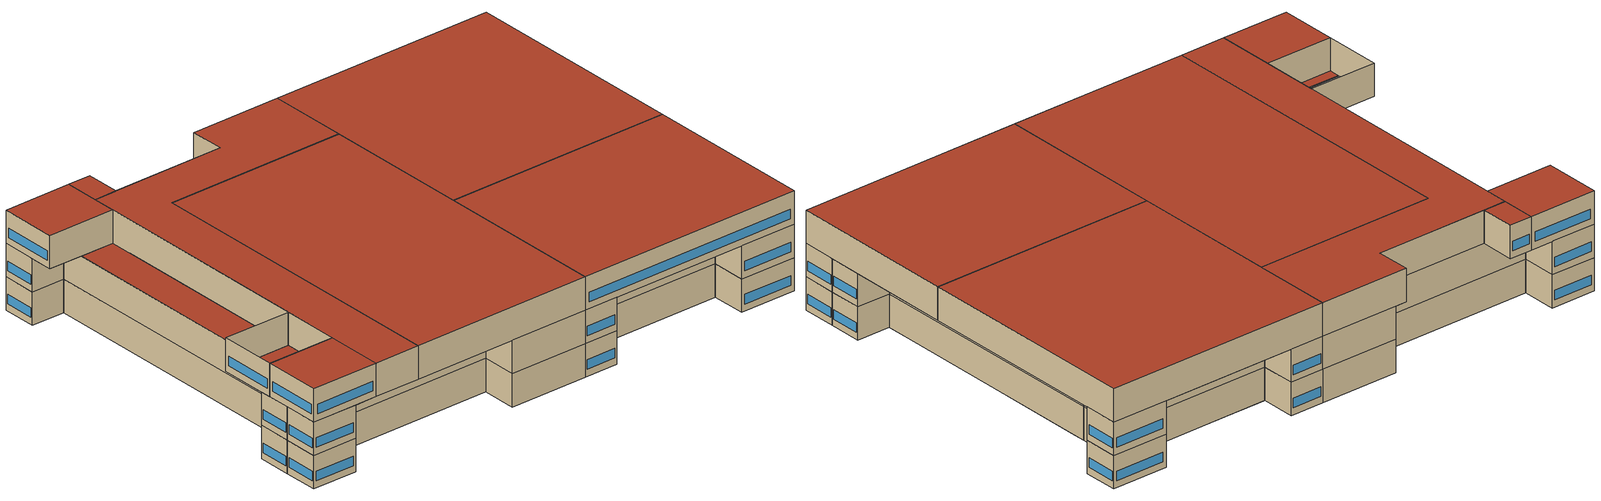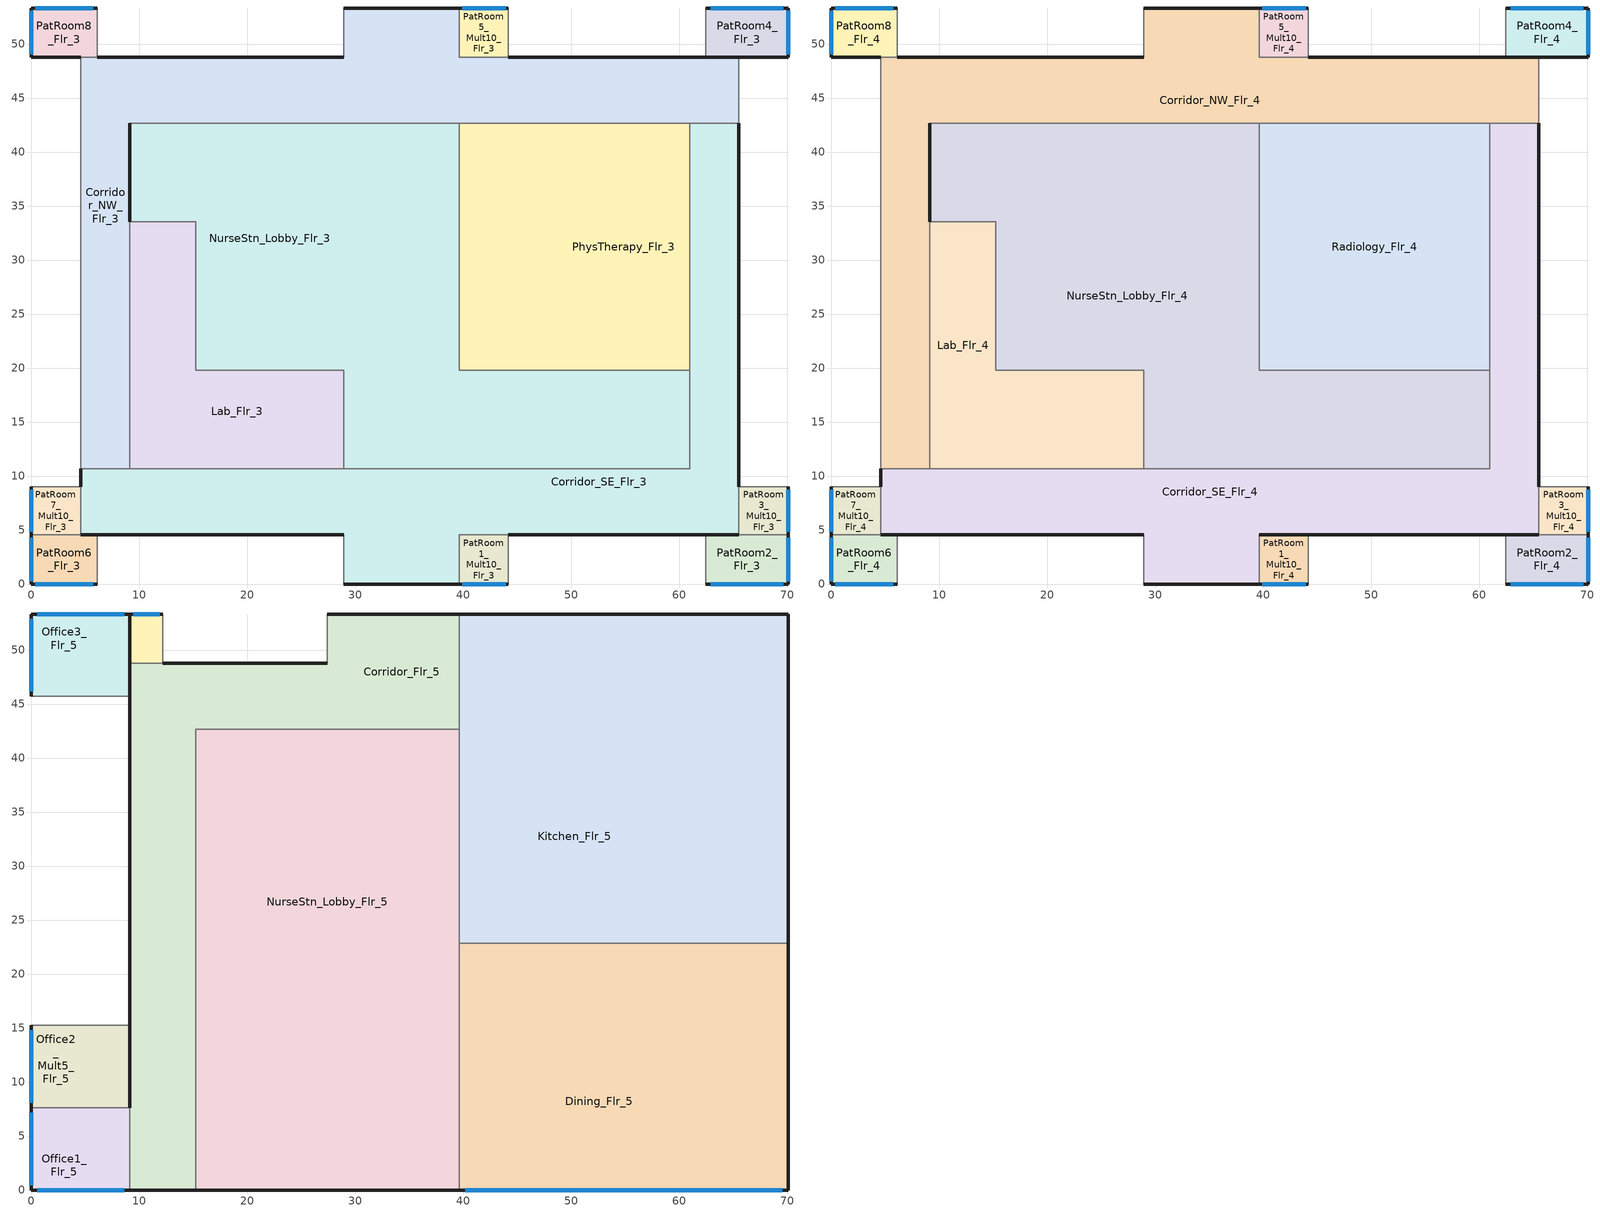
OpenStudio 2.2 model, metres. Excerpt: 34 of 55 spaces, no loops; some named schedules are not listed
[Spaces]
PatRoom5_Mult10_Flr_3
 floor adiabatic (Floor Adiabatic construction): 44.2,53.34 44.2,48.77 39.62,48.77 39.62,53.34 z8.54
 wall outside: 44.2,53.34 39.62,53.34 z8.54:12.8
 wall to Corridor_NW_Flr_3: 39.62,53.34 39.62,48.77 z8.54:12.8
 wall adiabatic (Wall Adiabatic construction): 39.62,48.77 44.2,48.77 44.2,53.34 z8.54:12.8
 window: 43.92,53.34 39.9,53.34 z9.45:10.67
Corridor_SE_Flr_3
 floor adiabatic (Floor Adiabatic construction): 39.62,10.67 39.62,0 28.96,0 28.96,4.57 28.96,10.67 z8.54
 floor ground: 65.53,16.76 65.53,4.57 44.2,4.57 39.62,4.57 39.62,10.67 60.96,10.67 60.96,16.76 z8.54; 28.96,10.67 28.96,4.57 6.1,4.57 4.57,4.57 4.57,10.67 z8.54; 65.53,42.67 65.53,41.15 60.96,41.15 60.96,42.67 z8.54; 65.53,41.15 65.53,16.76 60.96,16.76 60.96,41.15 z8.54
 wall outside: 28.96,0 39.62,0 / 65.53,8.99 65.53,42.67 / 6.1,4.57 28.96,4.57 / 4.57,10.67 4.57,8.99 / 44.2,4.57 62.48,4.57 65.53,4.57 z8.54:12.8
 wall adiabatic (Wall Adiabatic construction): 4.57,8.99 4.57,4.57 6.1,4.57 / 65.53,4.57 65.53,8.99 / 39.62,4.57 44.2,4.57 / 28.96,4.57 28.96,0 z8.54:12.8
 wall to Corridor_NW_Flr_3: 65.53,42.67 60.96,42.67 / 9.14,10.67 4.57,10.67 z8.54:12.8
 wall to NurseStn_Lobby_Flr_3: 60.96,19.81 60.96,10.67 28.96,10.67 z8.54:12.8
 wall to PhysTherapy_Flr_3: 60.96,42.67 60.96,19.81 z8.54:12.8
 wall to PatRoom1_Mult10_Flr_3: 39.62,0 39.62,4.57 z8.54:12.8
 wall to Lab_Flr_3: 28.96,10.67 9.14,10.67 z8.54:12.8
PatRoom1_Mult10_Flr_3
 floor adiabatic (Floor Adiabatic construction): 44.2,4.57 44.2,0 39.62,0 39.62,4.57 z8.54
 wall outside: 39.62,0 44.2,0 z8.54:12.8
 wall adiabatic (Wall Adiabatic construction): 44.2,0 44.2,4.57 39.62,4.57 z8.54:12.8
 window: 39.9,0 43.92,0 z9.45:10.67
PatRoom6_Flr_3
 floor adiabatic (Floor Adiabatic construction): 6.1,4.57 6.1,0 0,0 0,4.57 z8.54
 wall outside: 0,4.57 0,0 6.1,0 / 6.1,4.57 4.57,4.57 z8.54:12.8
 wall adiabatic (Wall Adiabatic construction): 4.57,4.57 0,4.57 / 6.1,0 6.1,4.57 z8.54:12.8
 window: 0.37,0 5.73,0 / 0,4.3 0,0.27 z9.45:10.67
PatRoom4_Flr_3
 floor adiabatic (Floor Adiabatic construction): 70.1,53.34 70.1,48.77 65.53,48.77 62.48,48.77 62.48,53.34 z8.54
 wall outside: 65.53,48.77 70.1,48.77 70.1,53.34 62.48,53.34 z8.54:12.8
 wall adiabatic (Wall Adiabatic construction): 62.48,53.34 62.48,48.77 65.53,48.77 z8.54:12.8
 window: 69.65,53.34 62.94,53.34 / 70.1,49.04 70.1,53.07 z9.45:10.67
PatRoom7_Mult10_Flr_3
 floor adiabatic (Floor Adiabatic construction): 4.57,8.99 4.57,4.57 0,4.57 0,8.99 z8.54
 wall outside: 0,8.99 0,4.57 z8.54:12.8
 wall adiabatic (Wall Adiabatic construction): 0,4.57 4.57,4.57 4.57,8.99 0,8.99 z8.54:12.8
 window: 0,8.73 0,4.84 z9.45:10.67
PatRoom2_Flr_3
 floor adiabatic (Floor Adiabatic construction): 70.1,4.57 70.1,0 62.48,0 62.48,4.57 65.53,4.57 z8.54
 wall outside: 62.48,0 70.1,0 70.1,4.57 / 65.53,4.57 62.48,4.57 z8.54:12.8
 wall adiabatic (Wall Adiabatic construction): 62.48,4.57 62.48,0 / 70.1,4.57 65.53,4.57 z8.54:12.8
 window: 70.1,0.27 70.1,4.3 / 62.94,0 69.65,0 z9.45:10.67
Corridor_NW_Flr_3
 floor adiabatic (Floor Adiabatic construction): 65.53,48.77 65.53,47.24 60.96,47.24 60.96,48.77 z8.54
 floor ground: 39.62,53.34 39.62,42.67 28.96,42.67 28.96,53.34 z8.54; 48.77,47.24 48.77,42.67 39.62,42.67 39.62,47.24 z8.54; 28.96,48.77 28.96,42.67 9.14,42.67 9.14,21.34 4.57,21.34 4.57,48.77 z8.54; 60.96,48.77 60.96,42.67 48.77,42.67 48.77,47.24 48.77,48.77 z8.54; 48.77,48.77 48.77,47.24 39.62,47.24 39.62,48.77 z8.54; 65.53,47.24 65.53,42.67 60.96,42.67 60.96,47.24 z8.54; 9.14,21.34 9.14,10.67 4.57,10.67 4.57,21.34 z8.54
 wall outside: 9.14,33.58 9.14,42.67 / 39.62,53.34 28.96,53.34 / 28.96,48.77 6.1,48.77 / 65.53,48.77 62.48,48.77 44.2,48.77 z8.54:12.8
 wall to NurseStn_Lobby_Flr_3: 9.14,42.67 39.62,42.67 z8.54:12.8
 wall adiabatic (Wall Adiabatic construction): 44.2,48.77 39.62,48.77 / 28.96,53.34 28.96,48.77 / 65.53,42.67 65.53,48.77 / 6.1,48.77 4.57,48.77 4.57,10.67 z8.54:12.8
 wall to PhysTherapy_Flr_3: 39.62,42.67 60.96,42.67 z8.54:12.8
 wall to Lab_Flr_3: 9.14,10.67 9.14,33.58 z8.54:12.8
PatRoom8_Flr_3
 floor to IC_PatRoom2_Flr_2: 6.1,53.34 6.1,48.77 0,48.77 0,53.34 z8.54
 wall outside: 6.1,53.34 0,53.34 0,48.77 4.57,48.77 z8.54:12.8
 wall adiabatic (Wall Adiabatic construction): 4.57,48.77 6.1,48.77 6.1,53.34 z8.54:12.8
 window: 5.73,53.34 0.37,53.34 / 0,53.07 0,49.04 z9.45:10.67
Lab_Flr_3
 floor adiabatic (Floor Adiabatic construction): 15.24,33.53 15.24,21.34 9.14,21.34 9.14,33.53 z8.54
 floor ground: 15.24,21.34 15.24,19.81 28.96,19.81 28.96,10.67 9.14,10.67 9.14,21.34 z8.54
 wall to NurseStn_Lobby_Flr_3: 28.96,10.67 28.96,19.81 15.24,19.81 15.24,33.53 9.14,33.53 z8.54:12.8
PhysTherapy_Flr_3
 floor adiabatic (Floor Adiabatic construction): 48.77,42.67 48.77,22.86 39.62,22.86 39.62,42.67 z8.54
 floor ground: 60.96,42.67 60.96,19.81 39.62,19.81 39.62,22.86 48.77,22.86 48.77,42.67 z8.54
 wall to NurseStn_Lobby_Flr_3: 39.62,42.67 39.62,19.81 60.96,19.81 z8.54:12.8
NurseStn_Lobby_Flr_3
 floor adiabatic (Floor Adiabatic construction): 39.62,42.67 39.62,10.67 28.96,10.67 28.96,19.81 28.96,42.67 z8.54
 floor ground: 60.96,19.81 60.96,10.67 39.62,10.67 39.62,19.81 z8.54; 28.96,42.67 28.96,21.34 15.24,21.34 15.24,33.53 9.14,33.53 9.14,42.67 z8.54; 28.96,21.34 28.96,19.81 15.24,19.81 15.24,21.34 z8.54
 wall outside: 9.14,42.67 9.14,33.58 9.14,33.53 z8.54:12.8
PatRoom3_Mult10_Flr_3
 floor adiabatic (Floor Adiabatic construction): 70.1,8.99 70.1,4.57 65.53,4.57 65.53,8.99 z8.54
 wall outside: 70.1,4.57 70.1,8.99 z8.54:12.8
 wall adiabatic (Wall Adiabatic construction): 70.1,8.99 65.53,8.99 65.53,4.57 70.1,4.57 z8.54:12.8
 window: 70.1,4.84 70.1,8.73 z9.45:10.67
Corridor_NW_Flr_4
 floor to Corridor_NW_Flr_3: 39.62,53.34 39.62,48.77 65.53,48.77 65.53,42.67 9.14,42.67 9.14,10.67 4.57,10.67 4.57,48.77 28.96,48.77 28.96,53.34 z12.8
 wall outside: 9.14,33.58 9.14,42.67 / 39.62,53.34 28.96,53.34 / 65.53,48.77 62.48,48.77 44.2,48.77 / 28.96,48.77 6.1,48.77 z12.8:17.07
 wall adiabatic (Wall Adiabatic construction): 65.53,42.67 65.53,48.77 / 44.2,48.77 39.62,48.77 / 6.1,48.77 4.57,48.77 4.57,10.67 / 28.96,53.34 28.96,48.77 z12.8:17.07
 wall to Corridor_SE_Flr_4: 4.57,10.67 9.14,10.67 / 60.96,42.67 65.53,42.67 z12.8:17.07
 wall to NurseStn_Lobby_Flr_4: 9.14,42.67 39.62,42.67 z12.8:17.07
 wall to Lab_Flr_4: 9.14,10.67 9.14,33.58 z12.8:17.07
 wall to Radiology_Flr_4: 39.62,42.67 60.96,42.67 z12.8:17.07
 wall to PatRoom5_Mult10_Flr_4: 39.62,48.77 39.62,53.34 z12.8:17.07
 ceiling adiabatic (Floor Adiabatic construction): 65.53,42.67 65.53,48.77 44.2,48.77 39.62,48.77 39.62,42.67 z17.07
 roof outside: 39.62,42.67 39.62,53.34 28.96,53.34 28.96,48.77 9.14,48.77 9.14,42.67 z17.07; 9.14,10.67 9.14,15.24 4.57,15.24 4.57,10.67 z17.07; 9.14,45.72 9.14,48.77 4.57,48.77 4.57,45.72 z17.07; 9.14,15.24 9.14,45.72 4.57,45.72 4.57,15.24 z17.07
NurseStn_Lobby_Flr_4
 floor to NurseStn_Lobby_Flr_3: 39.62,42.67 39.62,19.81 60.96,19.81 60.96,10.67 28.96,10.67 28.96,19.81 15.24,19.81 15.24,33.53 9.14,33.53 9.14,42.67 z12.8
 wall outside: 9.14,42.67 9.14,33.58 9.14,33.53 z12.8:17.07
 wall to Lab_Flr_4: 9.14,33.53 15.24,33.53 15.24,19.81 28.96,19.81 28.96,10.67 z12.8:17.07
 wall to Radiology_Flr_4: 60.96,19.81 39.62,19.81 39.62,42.67 z12.8:17.07
 wall to Corridor_SE_Flr_4: 28.96,10.67 60.96,10.67 60.96,19.81 z12.8:17.07
 ceiling adiabatic (Floor Adiabatic construction): 60.96,10.67 60.96,19.81 39.62,19.81 39.62,10.67 z17.07
 roof outside: 39.62,10.67 39.62,42.67 15.24,42.67 15.24,19.81 28.96,19.81 28.96,10.67 z17.07; 15.24,33.53 15.24,42.67 9.14,42.67 9.14,33.53 z17.07
PatRoom3_Mult10_Flr_4
 floor to PatRoom3_Mult10_Flr_3: 70.1,8.99 70.1,4.57 65.53,4.57 65.53,8.99 z12.8
 wall outside: 70.1,4.57 70.1,8.99 z12.8:17.07
 wall adiabatic (Wall Adiabatic construction): 70.1,8.99 65.53,8.99 65.53,4.57 70.1,4.57 z12.8:17.07
 window: 70.1,4.84 70.1,8.73 z13.72:14.94
 ceiling adiabatic (Floor Adiabatic construction): 70.1,4.57 70.1,8.99 65.53,8.99 65.53,4.57 z17.07
PatRoom6_Flr_4
 floor to PatRoom6_Flr_3: 6.1,4.57 6.1,0 0,0 0,4.57 z12.8
 wall outside: 0,4.57 0,0 6.1,0 / 6.1,4.57 4.57,4.57 z12.8:17.07
 wall adiabatic (Wall Adiabatic construction): 4.57,4.57 0,4.57 / 6.1,0 6.1,4.57 z12.8:17.07
 window: 0.37,0 5.73,0 / 0,4.3 0,0.27 z13.72:14.94
 ceiling adiabatic (Floor Adiabatic construction): 6.1,0 6.1,4.57 0,4.57 0,0 z17.07
Radiology_Flr_4
 floor to PhysTherapy_Flr_3: 60.96,42.67 60.96,19.81 39.62,19.81 39.62,42.67 z12.8
 wall to Corridor_SE_Flr_4: 60.96,19.81 60.96,42.67 z12.8:17.07
 ceiling adiabatic (Floor Adiabatic construction): 60.96,22.86 60.96,42.67 39.62,42.67 39.62,22.86 z17.07
 roof outside: 60.96,19.81 60.96,22.86 39.62,22.86 39.62,19.81 z17.07
PatRoom5_Mult10_Flr_4
 floor to PatRoom5_Mult10_Flr_3: 44.2,53.34 44.2,48.77 39.62,48.77 39.62,53.34 z12.8
 wall outside: 44.2,53.34 39.62,53.34 z12.8:17.07
 wall adiabatic (Wall Adiabatic construction): 39.62,48.77 44.2,48.77 44.2,53.34 z12.8:17.07
 window: 43.92,53.34 39.9,53.34 z13.72:14.94
 ceiling adiabatic (Floor Adiabatic construction): 44.2,48.77 44.2,53.34 39.62,53.34 39.62,48.77 z17.07
Corridor_SE_Flr_4
 floor to Corridor_SE_Flr_3: 65.53,42.67 65.53,4.57 39.62,4.57 39.62,0 28.96,0 28.96,4.57 4.57,4.57 4.57,10.67 60.96,10.67 60.96,42.67 z12.8
 wall outside: 28.96,0 39.62,0 / 6.1,4.57 28.96,4.57 / 4.57,10.67 4.57,8.99 / 65.53,8.99 65.53,42.67 / 39.62,4.57 44.2,4.57 62.48,4.57 z12.8:17.07
 wall adiabatic (Wall Adiabatic construction): 4.57,8.99 4.57,4.57 6.1,4.57 / 62.48,4.57 65.53,4.57 65.53,8.99 / 28.96,4.57 28.96,0 z12.8:17.07
 wall to PatRoom1_Mult10_Flr_4: 39.62,0 39.62,4.57 z12.8:17.07
 wall to Lab_Flr_4: 28.96,10.67 9.14,10.67 z12.8:17.07
 ceiling adiabatic (Floor Adiabatic construction): 65.53,22.86 65.53,42.67 60.96,42.67 60.96,22.86 z17.07
 roof outside: 65.53,4.57 65.53,22.86 60.96,22.86 60.96,10.67 39.62,10.67 39.62,4.57 z17.07; 39.62,0 39.62,10.67 15.24,10.67 15.24,4.57 28.96,4.57 28.96,0 z17.07; 9.14,4.57 9.14,7.62 4.57,7.62 4.57,4.57 z17.07; 15.24,4.57 15.24,10.67 9.14,10.67 9.14,4.57 z17.07; 9.14,7.62 9.14,10.67 4.57,10.67 4.57,7.62 z17.07
PatRoom8_Flr_4
 floor to PatRoom8_Flr_3: 6.1,53.34 6.1,48.77 0,48.77 0,53.34 z12.8
 wall outside: 6.1,53.34 0,53.34 0,48.77 4.57,48.77 z12.8:17.07
 wall adiabatic (Wall Adiabatic construction): 4.57,48.77 6.1,48.77 6.1,53.34 z12.8:17.07
 window: 0,53.07 0,49.04 / 5.73,53.34 0.37,53.34 z13.72:14.94
 ceiling adiabatic (Floor Adiabatic construction): 6.1,48.77 6.1,53.34 0,53.34 0,48.77 z17.07
PatRoom4_Flr_4
 floor to PatRoom4_Flr_3: 70.1,53.34 70.1,48.77 62.48,48.77 62.48,53.34 z12.8
 wall outside: 65.53,48.77 70.1,48.77 70.1,53.34 62.48,53.34 z12.8:17.07
 wall adiabatic (Wall Adiabatic construction): 62.48,53.34 62.48,48.77 65.53,48.77 z12.8:17.07
 window: 70.1,49.04 70.1,53.07 / 69.65,53.34 62.94,53.34 z13.72:14.94
 ceiling adiabatic (Floor Adiabatic construction): 70.1,48.77 70.1,53.34 62.48,53.34 62.48,48.77 z17.07
PatRoom7_Mult10_Flr_4
 floor to PatRoom7_Mult10_Flr_3: 4.57,8.99 4.57,4.57 0,4.57 0,8.99 z12.8
 wall outside: 0,8.99 0,4.57 z12.8:17.07
 wall adiabatic (Wall Adiabatic construction): 0,4.57 4.57,4.57 4.57,8.99 0,8.99 z12.8:17.07
 window: 0,8.73 0,4.84 z13.72:14.94
 ceiling adiabatic (Floor Adiabatic construction): 4.57,4.57 4.57,7.62 0,7.62 0,4.57 z17.07
 roof outside: 4.57,7.62 4.57,8.99 0,8.99 0,7.62 z17.07
PatRoom1_Mult10_Flr_4
 floor to PatRoom1_Mult10_Flr_3: 44.2,4.57 44.2,0 39.62,0 39.62,4.57 z12.8
 wall outside: 39.62,0 44.2,0 z12.8:17.07
 wall adiabatic (Wall Adiabatic construction): 44.2,0 44.2,4.57 39.62,4.57 z12.8:17.07
 window: 39.9,0 43.92,0 z13.72:14.94
 ceiling adiabatic (Floor Adiabatic construction): 44.2,0 44.2,4.57 39.62,4.57 39.62,0 z17.07
PatRoom2_Flr_4
 floor to PatRoom2_Flr_3: 70.1,4.57 70.1,0 62.48,0 62.48,4.57 z12.8
 wall outside: 62.48,0 70.1,0 70.1,4.57 / 65.53,4.57 62.48,4.57 z12.8:17.07
 wall adiabatic (Wall Adiabatic construction): 70.1,4.57 65.53,4.57 / 62.48,4.57 62.48,0 z12.8:17.07
 window: 62.94,0 69.65,0 / 70.1,0.27 70.1,4.3 z13.72:14.94
 ceiling adiabatic (Floor Adiabatic construction): 70.1,0 70.1,4.57 62.48,4.57 62.48,0 z17.07
Lab_Flr_4
 floor to Lab_Flr_3: 15.24,33.53 15.24,19.81 28.96,19.81 28.96,10.67 9.14,10.67 9.14,33.53 z12.8
 ceiling adiabatic (Floor Adiabatic construction): 28.96,10.67 28.96,19.81 15.24,19.81 15.24,10.67 z17.07
 roof outside: 15.24,10.67 15.24,19.81 15.24,33.53 9.14,33.53 9.14,10.67 z17.07
Corridor_Flr_5
 floor adiabatic (Floor Adiabatic construction): 15.24,42.67 15.24,33.53 9.14,33.53 9.14,42.67 z17.07
 floor ground: 39.62,53.34 39.62,42.67 9.14,42.67 9.14,48.77 28.96,48.77 28.96,53.34 z17.07; 15.24,10.67 15.24,4.57 9.14,4.57 9.14,10.67 z17.07; 28.96,53.34 28.96,48.77 27.43,48.77 27.43,53.34 z17.07; 15.24,4.57 15.24,0 9.14,0 9.14,4.57 z17.07; 15.24,33.53 15.24,10.67 9.14,10.67 9.14,33.53 z17.07
 wall outside: 9.14,0 15.24,0 / 39.62,53.34 27.43,53.34 / 27.43,48.77 12.19,48.77 / 9.14,48.77 9.14,45.72 9.14,15.24 9.14,7.62 z17.07:21.34
 wall to Kitchen_Flr_5: 39.62,42.67 39.62,53.34 z17.07:21.34
 wall adiabatic (Wall Adiabatic construction): 27.43,53.34 27.43,48.77 / 9.14,7.62 9.14,0 / 12.19,48.77 9.14,48.77 z17.07:21.34
 wall to NurseStn_Lobby_Flr_5: 15.24,0 15.24,42.67 39.62,42.67 z17.07:21.34
 roof outside: 15.24,0 15.24,42.67 39.62,42.67 39.62,53.34 27.43,53.34 27.43,48.77 9.14,48.77 9.14,0 z21.34
Kitchen_Flr_5
 floor adiabatic (Floor Adiabatic construction): 44.2,53.34 44.2,48.77 39.62,48.77 39.62,53.34 z17.07
 floor ground: 65.53,48.77 65.53,42.67 39.62,42.67 39.62,48.77 44.2,48.77 z17.07; 60.96,42.67 60.96,22.86 39.62,22.86 39.62,42.67 z17.07; 65.53,42.67 65.53,22.86 60.96,22.86 60.96,42.67 z17.07; 70.1,53.34 70.1,48.77 62.48,48.77 62.48,53.34 z17.07; 70.1,48.77 70.1,22.86 65.53,22.86 65.53,48.77 z17.07; 62.48,53.34 62.48,48.77 44.2,48.77 44.2,53.34 z17.07
 wall outside: 70.1,22.86 70.1,53.34 39.62,53.34 z17.07:21.34
 wall to NurseStn_Lobby_Flr_5: 39.62,42.67 39.62,22.86 z17.07:21.34
 wall to Dining_Flr_5: 39.62,22.86 70.1,22.86 z17.07:21.34
 roof outside: 70.1,22.86 70.1,53.34 39.62,53.34 39.62,22.86 z21.34
NurseStn_Lobby_Flr_5
 floor adiabatic (Floor Adiabatic construction): 39.62,42.67 39.62,10.67 28.96,10.67 28.96,19.81 15.24,19.81 15.24,42.67 z17.07
 floor ground: 39.62,10.67 39.62,0 28.96,0 28.96,4.57 15.24,4.57 15.24,10.67 z17.07; 28.96,4.57 28.96,0 15.24,0 15.24,4.57 z17.07; 28.96,19.81 28.96,10.67 15.24,10.67 15.24,19.81 z17.07
 wall outside: 15.24,0 39.62,0 z17.07:21.34
 wall to Dining_Flr_5: 39.62,0 39.62,22.86 z17.07:21.34
 roof outside: 39.62,0 39.62,42.67 15.24,42.67 15.24,0 z21.34
Office1_Flr_5
 floor adiabatic (Floor Adiabatic construction): 6.1,4.57 6.1,0 0,0 0,4.57 z17.07
 floor ground: 4.57,7.62 4.57,4.57 0,4.57 0,7.62 z17.07; 9.14,7.62 9.14,4.57 4.57,4.57 4.57,7.62 z17.07; 9.14,4.57 9.14,0 6.1,0 6.1,4.57 z17.07
 wall outside: 0,7.62 0,0 9.14,0 z17.07:21.34
 wall to Office2_Mult5_Flr_5: 9.14,7.62 0,7.62 z17.07:21.34
 wall adiabatic (Wall Adiabatic construction): 9.14,0 9.14,7.62 z17.07:21.34
 window: 0,7.16 0,0.46 / 0.55,0 8.6,0 z17.98:19.2
 roof outside: 9.14,0 9.14,7.62 0,7.62 0,0 z21.34
Office4_Mult6_Flr_5
 floor adiabatic (Floor Adiabatic construction): 12.19,53.34 12.19,48.77 9.14,48.77 9.14,53.34 z17.07
 wall outside: 12.19,53.34 9.14,53.34 z17.07:21.34
 wall adiabatic (Wall Adiabatic construction): 9.14,53.34 9.14,48.77 12.19,48.77 12.19,53.34 z17.07:21.34
 window: 11.88,53.34 9.45,53.34 z17.98:19.2
 roof outside: 12.19,48.77 12.19,53.34 9.14,53.34 9.14,48.77 z21.34
Office3_Flr_5
 floor adiabatic (Floor Adiabatic construction): 6.1,53.34 6.1,48.77 0,48.77 0,53.34 z17.07
 floor ground: 9.14,48.77 9.14,45.72 4.57,45.72 4.57,48.77 z17.07; 9.14,53.34 9.14,48.77 6.1,48.77 6.1,53.34 z17.07; 4.57,48.77 4.57,45.72 0,45.72 0,48.77 z17.07
 wall outside: 9.14,48.77 9.14,53.34 0,53.34 0,45.72 z17.07:21.34
 wall adiabatic (Wall Adiabatic construction): 0,45.72 9.14,45.72 9.14,48.77 z17.07:21.34
 window: 0,52.88 0,46.18 / 8.6,53.34 0.55,53.34 z17.98:19.2
 roof outside: 9.14,45.72 9.14,53.34 0,53.34 0,45.72 z21.34
Office2_Mult5_Flr_5
 floor adiabatic (Floor Adiabatic construction): 4.57,8.99 4.57,7.62 0,7.62 0,8.99 z17.07
 floor ground: 9.14,15.24 9.14,10.67 4.57,10.67 4.57,15.24 z17.07; 9.14,10.67 9.14,7.62 4.57,7.62 4.57,10.67 z17.07; 4.57,15.24 4.57,10.67 4.57,8.99 0,8.99 0,15.24 z17.07
 wall outside: 0,15.24 0,7.62 z17.07:21.34
 wall adiabatic (Wall Adiabatic construction): 9.14,7.62 9.14,15.24 0,15.24 z17.07:21.34
 window: 0,14.78 0,8.08 z17.98:19.2
Dining_Flr_5
 floor adiabatic (Floor Adiabatic construction): 60.96,19.81 60.96,10.67 39.62,10.67 39.62,19.81 z17.07
 floor ground: 70.1,8.99 70.1,4.57 65.53,4.57 65.53,8.99 z17.07; 60.96,22.86 60.96,19.81 39.62,19.81 39.62,22.86 z17.07; 70.1,4.57 70.1,0 62.48,0 62.48,4.57 z17.07; 65.53,22.86 65.53,4.57 39.62,4.57 39.62,10.67 60.96,10.67 60.96,22.86 z17.07; 44.2,4.57 44.2,0 39.62,0 39.62,4.57 z17.07; 70.1,22.86 70.1,8.99 65.53,8.99 65.53,22.86 z17.07; 62.48,4.57 62.48,0 44.2,0 44.2,4.57 z17.07
 wall outside: 39.62,0 70.1,0 70.1,22.86 z17.07:21.34
 window: 40.2,0 69.53,0 z17.98:19.2
 roof outside: 70.1,0 70.1,22.86 39.62,22.86 39.62,0 z21.34
[ClimateZones]
Climate Zone Institution Name 1=ASHRAE; Climate Zone Document Name 1=ANSI/ASHRAE Standard 169; Climate Zone Document Year 1=2006; Climate Zone Value 1=1A; Climate Zone Institution Name 2=CEC; Climate Zone Document Name 2=California Climate Zone Descriptions; Climate Zone Document Year 2=1995
[Building]
-Hospital-ASHRAE 169-2006-1A created: 2017-11-09 21:40:33 +0000: Default Construction Set=DOE Ref Pre-1980 - Hospital - ASHRAE 169-2006-1A; Standards Number of Stories=6; Standards Number of Above Ground Stories=1; Standards Building Type=Hospital
[Site]
Miami Intl Ap_FL_USA: Latitude {deg}=25.82; Longitude {deg}=-80.3; Time Zone {hr}=-5; Elevation {m}=11; Terrain=City
[Site:WaterMainsTemperature]
Calculation Method=Correlation; Annual Average Outdoor Air Temperature {C}=24.4917; Maximum Difference In Monthly Average Outdoor Air Temperatures {deltaC}=8.7
[SizingPeriod:DesignDay] Barometric Pressure {Pa}=101193; Sky Clearness=0; Rain Indicator=0; Snow Indicator=0; Day of Month=21; Daylight Saving Time Indicator=0; Humidity Indicating Type=Wetbulb; Dry-Bulb Temperature Range Modifier Type=DefaultMultipliers
Name | Maximum Dry-Bulb Temperature {C} | Daily Dry-Bulb Temperature Range {deltaC} | Humidity Indicating Conditions at Maximum Dry-Bulb | Wind Speed {m/s} | Wind Direction {deg} | Month | Day Type | Solar Model Indicator | ASHRAE Taub | ASHRAE Taud
Miami Intl Ap Ann Htg 99.6% Condns DB | 8.7 | 0 | 8.7 | 3.8 | 340 | 1 | WinterDesignDay | ASHRAEClearSky
Miami Intl Ap Ann Clg .4% Condns DB=>MWB | 33.2 | 6.7 | 25.3 | 4.5 | 140 | 7 | SummerDesignDay | ASHRAETau | 0.528 | 1.905
[Site:GroundTemperature:BuildingSurface]
22.509, 22.645, 22.781, 22.956, 23.052, 23.08, 23.116, 23.108, 23.133, 23.139, 23.077, 22.913
[Material:NoMass] Thermal Absorptance=0.9; Solar Absorptance=0.7
Name | Roughness | Thermal Resistance {m2-K/W} | Visible Absorptance
CP02 CARPET PAD | VeryRough | 0.21648 | 0.8
Nonres_Floor_Insulation | MediumSmooth | 2.88292 | 0.7
Typical Insulation R-1.96; Typical Insulation R-1.96 1 | Smooth | 0.34506 | 0.7
Typical Carpet Pad | Smooth | 0.21648 | 0.8
Typical Insulation R-8.88 | Smooth | 1.56434 | 0.7
Typical Insulation | Smooth | 0.0282222 | 0.7
[Material]
Name | Roughness | Thickness {m} | Conductivity {W/m-K} | Density {kg/m3} | Specific Heat {J/kg-K} | Thermal Absorptance | Solar Absorptance | Visible Absorptance
100mm Normalweight concrete floor | MediumSmooth | 0.1016 | 2.31 | 2322 | 832
G01 13mm gypsum board | Smooth | 0.0127 | 0.16 | 800 | 1090 | 0.9 | 0.7 | 0.5
4 in. Normalweight Concrete Floor | MediumRough | 0.1016 | 2.31 | 2322 | 832 | 0.9 | 0.7 | 0.7
1IN Stucco | Smooth | 0.0253 | 0.6918 | 1858 | 837 | 0.9 | 0.7 | 0.92
8IN CONCRETE HW RefBldg | Rough | 0.2032 | 1.311 | 2240 | 836.8 | 0.9 | 0.7 | 0.7
1/2IN Gypsum | Smooth | 0.0127 | 0.16 | 784.9 | 830 | 0.9 | 0.4 | 0.4
Roof Membrane | VeryRough | 0.0095 | 0.16 | 1121.29 | 1460 | 0.9 | 0.7 | 0.7
Metal Roof Surface; F08 Metal surface | Smooth | 0.0008 | 45.28 | 7824 | 500 | 0.9 | 0.7 | 0.7
6 in. Normalweight Concrete Floor | MediumRough | 0.1524 | 2.31 | 2322 | 832 | 0.9 | 0.7 | 0.7
8 in. Concrete Block Basement Wall | MediumRough | 0.2032 | 1.326 | 1842 | 912 | 0.9 | 0.7 | 0.7
G05 25mm wood | MediumSmooth | 0.0254 | 0.15 | 608 | 1630 | 0.9 | 0.5 | 0.5
Std Wood 6inch | MediumSmooth | 0.15 | 0.12 | 540 | 1210 | 0.9 | 0.7 | 0.7
[Construction]
Floor Adiabatic construction: CP02 CARPET PAD, 100mm Normalweight concrete floor, Nonres_Floor_Insulation
Wall Adiabatic construction; Typical Interior Wall: G01 13mm gypsum board, G01 13mm gypsum board
Typical Insulated Exterior Mass Floor: 4 in. Normalweight Concrete Floor, Typical Carpet Pad
Typical Insulated Exterior Mass Wall R-4.35: 1IN Stucco, 8IN CONCRETE HW RefBldg, Typical Insulation R-1.96, 1/2IN Gypsum
Typical IEAD Roof R-10.0: Roof Membrane, Typical Insulation R-8.88, Metal Roof Surface
Typical Interior Floor: 100mm Normalweight concrete floor, CP02 CARPET PAD
Typical Interior Ceiling: CP02 CARPET PAD, 100mm Normalweight concrete floor
ext-slab: 6 in. Normalweight Concrete Floor
Typical Insulated Basement Mass Wall: 8 in. Concrete Block Basement Wall
U 1.22 SHGC 0.54 Simple Glazing Window: U 1.22 SHGC 0.54 Simple Glazing
Typical Insulated Metal Door: F08 Metal surface, Typical Insulation R-1.96 1
Typical Overhead Door: Typical Insulation R-1.96 1
Typical Interior Window: Clear 3mm
Typical Interior Door; Typical Interior Partition: G05 25mm wood
Typical Insulated Exterior Mass Wall R-4.35 1: 1IN Stucco, 8IN CONCRETE HW RefBldg, Typical Insulation R-1.96 1, 1/2IN Gypsum
Typical IEAD Roof: Roof Membrane, Typical Insulation, Metal Roof Surface
InteriorFurnishings: Std Wood 6inch
[DefaultConstructionSet] Interior Partition Construction=Typical Interior Partition
Name | Default Exterior Surface Constructions | Default Interior Surface Constructions | Default Ground Contact Surface Constructions | Default Exterior SubSurface Constructions | Default Interior SubSurface Constructions
DOE Ref Pre-1980 - Hospital - ASHRAE 169-2006-1A | Default Surface Constructions 1 | Default Surface Constructions 2 | Default Surface Constructions 3 | Default Sub Surface Constructions 1 | Default Sub Surface Constructions 2
DOE Ref Pre-1980 - Hospital - PatRoom - ASHRAE 169-2006-1A | Default Surface Constructions 4 | Default Surface Constructions 5 | Default Surface Constructions 6 | Default Sub Surface Constructions 3 | Default Sub Surface Constructions 4
[DefaultSurfaceConstructions]
Name | Floor Construction | Wall Construction | Roof Ceiling Construction
Default Surface Constructions 1 | Typical Insulated Exterior Mass Floor | Typical Insulated Exterior Mass Wall R-4.35 | Typical IEAD Roof R-10.0
Default Surface Constructions 2; Default Surface Constructions 5 | Typical Interior Floor | Typical Interior Wall | Typical Interior Ceiling
Default Surface Constructions 3; Default Surface Constructions 6 | ext-slab | Typical Insulated Basement Mass Wall
Default Surface Constructions 4 | Typical Insulated Exterior Mass Floor | Typical Insulated Exterior Mass Wall R-4.35 1 | Typical IEAD Roof
[DefaultSubSurfaceConstructions]
Name | Fixed Window Construction | Operable Window Construction | Door Construction | Overhead Door Construction | Tubular Daylight Dome Construction | Tubular Daylight Diffuser Construction
Default Sub Surface Constructions 1; Default Sub Surface Constructions 3 | U 1.22 SHGC 0.54 Simple Glazing Window | U 1.22 SHGC 0.54 Simple Glazing Window | Typical Insulated Metal Door | Typical Overhead Door | Typical Interior Window | Typical Interior Window
Default Sub Surface Constructions 2; Default Sub Surface Constructions 4 | Typical Interior Window | Typical Interior Window | Typical Interior Door
[WindowMaterial:SimpleGlazingSystem]
U 1.22 SHGC 0.54 Simple Glazing: U-Factor {W/m2-K}=6.92748; Solar Heat Gain Coefficient=0.54; Visible Transmittance=0.38
[WindowMaterial:Glazing]
Clear 3mm: Optical Data Type=SpectralAverage; Thickness {m}=0.003; Solar Transmittance at Normal Incidence=0.837; Front Side Solar Reflectance at Normal Incidence=0.075; Back Side Solar Reflectance at Normal Incidence=0.075; Visible Transmittance at Normal Incidence=0.898; Front Side Visible Reflectance at Normal Incidence=0.081; Back Side Visible Reflectance at Normal Incidence=0.081; Infrared Transmittance at Normal Incidence=0; Front Side Infrared Hemispherical Emissivity=0.84; Back Side Infrared Hemispherical Emissivity=0.84; Conductivity {W/m-K}=0.9; Dirt Correction Factor for Solar and Visible Transmittance=1; Solar Diffusing=No
[Space] Part of Total Floor Area=Yes
Name | Space Type | Building Story | Thermal Zone
Corridor_NW_Flr_4 | Hospital Corridor | Building Story 5 | Corridor_NW_Flr_4 ZN
NurseStn_Lobby_Flr_4 | Hospital NurseStn | Building Story 5 | NurseStn_Lobby_Flr_4 ZN
PatRoom5_Mult10_Flr_3 | Hospital PatRoom | Building Story 4 | PatRoom5_Mult10_Flr_3 ZN
PatRoom3_Mult10_Flr_4 | Hospital PatRoom | Building Story 5 | PatRoom3_Mult10_Flr_4 ZN
NurseStn_Lobby_Flr_3 | Hospital NurseStn | Building Story 4 | NurseStn_Lobby_Flr_3 ZN
Office1_Flr_5 | Hospital Office | Building Story 6 | Office1_Flr_5 ZN
PatRoom6_Flr_4 | Hospital PatRoom | Building Story 5 | PatRoom6_Flr_4 ZN
Corridor_SE_Flr_3 | Hospital Corridor | Building Story 4 | Corridor_SE_Flr_3 ZN
PatRoom1_Mult10_Flr_3 | Hospital PatRoom | Building Story 4 | PatRoom1_Mult10_Flr_3 ZN
Radiology_Flr_4 | Hospital Radiology | Building Story 5 | Radiology_Flr_4 ZN
Corridor_Flr_5 | Hospital Corridor | Building Story 6 | Corridor_Flr_5 ZN
PatRoom8_Flr_3 | Hospital PatRoom | Building Story 4 | PatRoom8_Flr_3 ZN
PatRoom5_Mult10_Flr_4 | Hospital PatRoom | Building Story 5 | PatRoom5_Mult10_Flr_4 ZN
PatRoom6_Flr_3 | Hospital PatRoom | Building Story 4 | PatRoom6_Flr_3 ZN
PatRoom4_Flr_3 | Hospital PatRoom | Building Story 4 | PatRoom4_Flr_3 ZN
PatRoom3_Mult10_Flr_3 | Hospital PatRoom | Building Story 4 | PatRoom3_Mult10_Flr_3 ZN
Corridor_SE_Flr_4 | Hospital Corridor | Building Story 5 | Corridor_SE_Flr_4 ZN
PatRoom7_Mult10_Flr_3 | Hospital PatRoom | Building Story 4 | PatRoom7_Mult10_Flr_3 ZN
PatRoom8_Flr_4 | Hospital PatRoom | Building Story 5 | PatRoom8_Flr_4 ZN
Kitchen_Flr_5 | Hospital Kitchen | Building Story 6 | Kitchen_Flr_5 ZN
Office3_Flr_5 | Hospital Office | Building Story 6 | Office3_Flr_5 ZN
Office2_Mult5_Flr_5 | Hospital Office | Building Story 6 | Office2_Mult5_Flr_5 ZN
PatRoom4_Flr_4 | Hospital PatRoom | Building Story 5 | PatRoom4_Flr_4 ZN
NurseStn_Lobby_Flr_5 | Hospital NurseStn | Building Story 6 | NurseStn_Lobby_Flr_5 ZN
PatRoom2_Flr_3 | Hospital PatRoom | Building Story 4 | PatRoom2_Flr_3 ZN
Corridor_NW_Flr_3 | Hospital Corridor | Building Story 4 | Corridor_NW_Flr_3 ZN
Office4_Mult6_Flr_5 | Hospital Office | Building Story 6 | Office4_Mult6_Flr_5 ZN
PatRoom7_Mult10_Flr_4 | Hospital PatRoom | Building Story 5 | PatRoom7_Mult10_Flr_4 ZN
PatRoom1_Mult10_Flr_4 | Hospital PatRoom | Building Story 5 | PatRoom1_Mult10_Flr_4 ZN
Lab_Flr_3 | Hospital Lab | Building Story 4 | Lab_Flr_3 ZN
PatRoom2_Flr_4 | Hospital PatRoom | Building Story 5 | PatRoom2_Flr_4 ZN
PhysTherapy_Flr_3 | Hospital PhysTherapy | Building Story 4 | PhysTherapy_Flr_3 ZN
Lab_Flr_4 | Hospital Lab | Building Story 5 | Lab_Flr_4 ZN
Dining_Flr_5 | Hospital Dining | Building Story 6 | Dining_Flr_5 ZN
[BuildingStory]
Name | Nominal Z Coordinate {m}
Building Story 4 | 8.5366
Building Story 5 | 12.8049
Building Story 6 | 17.0732
[SpaceType] Standards Building Type=Hospital
Name | Default Schedule Set | Design Specification Outdoor Air Object | Standards Space Type | Default Construction Set
Hospital Corridor | Hospital Corridor Schedule Set | Hospital Corridor Ventilation | Corridor
Hospital Dining | Hospital Dining Schedule Set | Hospital Dining Ventilation | Dining
Hospital Kitchen | Hospital Kitchen Schedule Set | Hospital Kitchen Ventilation | Kitchen
Hospital Lab | Hospital Lab Schedule Set | Hospital Lab Ventilation | Lab
Hospital NurseStn | Hospital NurseStn Schedule Set | Hospital NurseStn Ventilation | NurseStn
Hospital Office | Hospital Office Schedule Set | Hospital Office Ventilation | Office
Hospital PatRoom | Hospital PatRoom Schedule Set | Hospital PatRoom Ventilation | PatRoom | DOE Ref Pre-1980 - Hospital - PatRoom - ASHRAE 169-2006-1A
Hospital PhysTherapy | Hospital PhysTherapy Schedule Set | Hospital PhysTherapy Ventilation | PhysTherapy
Hospital Radiology | Hospital Radiology Schedule Set | Hospital Radiology Ventilation | Radiology
[People:Definition] Number of People Calculation Method=People/Area; Fraction Radiant=0.3
Name | People per Space Floor Area {person/m2}
Hospital Corridor People Definition | 0.0107639
Hospital Dining People Definition | 0.107639
Hospital Kitchen People Definition; Hospital Lab People Definition; Hospital PatRoom People Definition; Hospital PhysTherapy People Definition; Hospital Radiology People Definition | 0.0538196
Hospital NurseStn People Definition | 0.0768543
Hospital Office People Definition | 0.0752397
[People] Work Efficiency Schedule=Work Efficiency Schedule; Clothing Insulation Schedule=Clothing Schedule; Air Velocity Schedule=Air Velocity Schedule
Name | People Definition | Space or SpaceType
Hospital Corridor People | Hospital Corridor People Definition | Hospital Corridor
Hospital Dining People | Hospital Dining People Definition | Hospital Dining
Hospital Kitchen People | Hospital Kitchen People Definition | Hospital Kitchen
Hospital Lab People | Hospital Lab People Definition | Hospital Lab
Hospital NurseStn People | Hospital NurseStn People Definition | Hospital NurseStn
Hospital Office People | Hospital Office People Definition | Hospital Office
Hospital PatRoom People | Hospital PatRoom People Definition | Hospital PatRoom
Hospital PhysTherapy People | Hospital PhysTherapy People Definition | Hospital PhysTherapy
Hospital Radiology People | Hospital Radiology People Definition | Hospital Radiology
[Lights:Definition] Design Level Calculation Method=Watts/Area; Fraction Radiant=0.7; Fraction Visible=0.2
Name | Watts per Space Floor Area {W/m2}
Hospital Corridor Lights Definition | 14.5851
Hospital Dining Lights Definition | 27.7171
Hospital Kitchen Lights Definition | 15.2848
Hospital Lab Lights Definition | 22.6042
Hospital NurseStn Lights Definition | 15.6938
Hospital Office Lights Definition | 25.7796
Hospital PatRoom Lights Definition | 23.5514
Hospital PhysTherapy Lights Definition | 27.0174
Hospital Radiology Lights Definition | 23.7882
[Lights]
Name | Lights Definition | Space or SpaceType
Hospital Corridor Lights | Hospital Corridor Lights Definition | Hospital Corridor
Hospital Dining Lights | Hospital Dining Lights Definition | Hospital Dining
Hospital Kitchen Lights | Hospital Kitchen Lights Definition | Hospital Kitchen
Hospital Lab Lights | Hospital Lab Lights Definition | Hospital Lab
Hospital NurseStn Lights | Hospital NurseStn Lights Definition | Hospital NurseStn
Hospital Office Lights | Hospital Office Lights Definition | Hospital Office
Hospital PatRoom Lights | Hospital PatRoom Lights Definition | Hospital PatRoom
Hospital PhysTherapy Lights | Hospital PhysTherapy Lights Definition | Hospital PhysTherapy
Hospital Radiology Lights | Hospital Radiology Lights Definition | Hospital Radiology
[ElectricEquipment:Definition] Design Level Calculation Method=Watts/Area; Fraction Radiant=0.5
Hospital Dining Elec Equip Definition; Hospital Office Elec Equip Definition: Watts per Space Floor Area {W/m2}=10.7639
Hospital Kitchen Elec Equip Definition: Watts per Space Floor Area {W/m2}=80.7293; Fraction Latent=0.2; Fraction Lost=0.1
Hospital Lab Elec Equip Definition: Watts per Space Floor Area {W/m2}=43.0556
Hospital NurseStn Elec Equip Definition: Watts per Space Floor Area {W/m2}=11.1945
Hospital PatRoom Elec Equip Definition: Watts per Space Floor Area {W/m2}=21.5278
Hospital PhysTherapy Elec Equip Definition: Watts per Space Floor Area {W/m2}=16.1459
Hospital Radiology Elec Equip Definition: Watts per Space Floor Area {W/m2}=53.0661
[ElectricEquipment]
Name | Electric Equipment Definition | Space or SpaceType
Hospital Dining Elec Equip | Hospital Dining Elec Equip Definition | Hospital Dining
Hospital Kitchen Elec Equip | Hospital Kitchen Elec Equip Definition | Hospital Kitchen
Hospital Lab Elec Equip | Hospital Lab Elec Equip Definition | Hospital Lab
Hospital NurseStn Elec Equip | Hospital NurseStn Elec Equip Definition | Hospital NurseStn
Hospital Office Elec Equip | Hospital Office Elec Equip Definition | Hospital Office
Hospital PatRoom Elec Equip | Hospital PatRoom Elec Equip Definition | Hospital PatRoom
Hospital PhysTherapy Elec Equip | Hospital PhysTherapy Elec Equip Definition | Hospital PhysTherapy
Hospital Radiology Elec Equip | Hospital Radiology Elec Equip Definition | Hospital Radiology
[DesignSpecification:OutdoorAir] Outdoor Air Method=Sum; Outdoor Air Flow per Person {m3/s-person}=0; Outdoor Air Flow Rate {m3/s}=0; Outdoor Air Flow Air Changes per Hour {1/hr}=0
Name | Outdoor Air Flow per Floor Area {m3/s-m2}
Hospital Corridor Ventilation | 0.000254
Hospital Dining Ventilation | 0.001016
Hospital Kitchen Ventilation | 0.00406445
Hospital Lab Ventilation | 0.007112
Hospital NurseStn Ventilation | 0.000725424
Hospital Office Ventilation | 0.000710184
Hospital PatRoom Ventilation; Hospital PhysTherapy Ventilation | 0.0023876
Hospital Radiology Ventilation | 0.003556
[SpaceInfiltration:DesignFlowRate] Design Flow Rate Calculation Method=Flow/ExteriorWallArea; Flow per Exterior Surface Area {m3/s-m2}=0.00113386; Constant Term Coefficient=1; Temperature Term Coefficient=0; Velocity Term Coefficient=0; Velocity Squared Term Coefficient=0
Name | Space or SpaceType
Hospital Corridor Infiltration | Hospital Corridor
Hospital Dining Infiltration | Hospital Dining
Hospital Kitchen Infiltration | Hospital Kitchen
Hospital Lab Infiltration | Hospital Lab
Hospital NurseStn Infiltration | Hospital NurseStn
Hospital Office Infiltration | Hospital Office
Hospital PatRoom Infiltration | Hospital PatRoom
Hospital PhysTherapy Infiltration | Hospital PhysTherapy
Hospital Radiology Infiltration | Hospital Radiology
[DefaultScheduleSet] People Activity Level Schedule=Hospital Activity; Infiltration Schedule=Hospital Infil Quarter On
Name | Number of People Schedule | Lighting Schedule | Electric Equipment Schedule | Gas Equipment Schedule
Hospital Corridor Schedule Set; Hospital Dining Schedule Set | Hospital Critical Occ | Hospital Admin Light | Hospital Admin Equipment
Hospital Kitchen Schedule Set | Hospital Bldg Occ | Hospital Admin Light | Hospital Kitchen_Elec_Equip_SCH | Hospital Kitchen Gas
Hospital Lab Schedule Set; Hospital NurseStn Schedule Set; Hospital Office Schedule Set; Hospital PhysTherapy Schedule Set; Hospital Radiology Schedule Set | Hospital Bldg Occ | Hospital Admin Light | Hospital Admin Equipment
Hospital PatRoom Schedule Set | Hospital Critical Occ | Hospital Critical Light | Hospital Critical Equip
[ThermostatSetpoint:DualSetpoint]
Name | Heating Setpoint Temperature Schedule | Cooling Setpoint Temperature Schedule
Hospital Corridor Thermostat 3; Hospital Corridor Thermostat 4; Hospital Corridor Thermostat 5; Hospital Corridor Thermostat 6; Hospital Corridor Thermostat 7; Hospital Dining Thermostat 1; Hospital Kitchen Thermostat 1; Hospital Lab Thermostat 1; Hospital Lab Thermostat 2; Hospital NurseStn Thermostat 1; Hospital NurseStn Thermostat 2; Hospital NurseStn Thermostat 3; Hospital Office Thermostat 1; Hospital Office Thermostat 3; Hospital Office Thermostat 4; Hospital Office Thermostat 5; Hospital PhysTherapy Thermostat 1; Hospital Radiology Thermostat 1 | Hospital Bldg HtgSetp | Hospital Bldg ClgSetp
Hospital PatRoom Thermostat 1; Hospital PatRoom Thermostat 2; Hospital PatRoom Thermostat 3; Hospital PatRoom Thermostat 4; Hospital PatRoom Thermostat 5; Hospital PatRoom Thermostat 6; Hospital PatRoom Thermostat 7; Hospital PatRoom Thermostat 8; Hospital PatRoom Thermostat 9; Hospital PatRoom Thermostat 10; Hospital PatRoom Thermostat 11; Hospital PatRoom Thermostat 12; Hospital PatRoom Thermostat 13; Hospital PatRoom Thermostat 14; Hospital PatRoom Thermostat 15; Hospital PatRoom Thermostat 16 | Hospital Critical HtgSetp | Hospital Critical ClgSetp
[GasEquipment:Definition]
Hospital Kitchen Gas Equip Definition: Design Level Calculation Method=Watts/Area; Watts per Space Floor Area {W/m2}=305.049; Fraction Latent=0.1; Fraction Radiant=0.2; Fraction Lost=0.7
[GasEquipment]
Hospital Kitchen Gas Equip: Gas Equipment Definition=Hospital Kitchen Gas Equip Definition; Space or SpaceType=Hospital Kitchen
[InternalMass:Definition]
Internal Mass Definition 1: Construction=InteriorFurnishings; Design Level Calculation Method=SurfaceArea/Area; Surface Area per Space Floor Area=2
[InternalMass] Internal Mass Definition=Internal Mass Definition 1
Name | Space or SpaceType
PatRoom1_Mult10_Flr_3 Mass | PatRoom1_Mult10_Flr_3
PatRoom5_Mult10_Flr_3 Mass | PatRoom5_Mult10_Flr_3
PatRoom7_Mult10_Flr_3 Mass | PatRoom7_Mult10_Flr_3
PatRoom3_Mult10_Flr_4 Mass | PatRoom3_Mult10_Flr_4
PatRoom5_Mult10_Flr_4 Mass | PatRoom5_Mult10_Flr_4
PatRoom6_Flr_4 Mass | PatRoom6_Flr_4
PatRoom7_Mult10_Flr_4 Mass | PatRoom7_Mult10_Flr_4
PatRoom2_Flr_3 Mass | PatRoom2_Flr_3
PatRoom6_Flr_3 Mass | PatRoom6_Flr_3
PatRoom8_Flr_3 Mass | PatRoom8_Flr_3
PatRoom4_Flr_4 Mass | PatRoom4_Flr_4
PatRoom3_Mult10_Flr_3 Mass | PatRoom3_Mult10_Flr_3
Lab_Flr_3 Mass | Lab_Flr_3
PatRoom1_Mult10_Flr_4 Mass | PatRoom1_Mult10_Flr_4
PatRoom8_Flr_4 Mass | PatRoom8_Flr_4
PatRoom4_Flr_3 Mass | PatRoom4_Flr_3
PhysTherapy_Flr_3 Mass | PhysTherapy_Flr_3
NurseStn_Lobby_Flr_3 Mass | NurseStn_Lobby_Flr_3
Corridor_SE_Flr_3 Mass | Corridor_SE_Flr_3
Corridor_NW_Flr_3 Mass | Corridor_NW_Flr_3
PatRoom2_Flr_4 Mass | PatRoom2_Flr_4
Radiology_Flr_4 Mass | Radiology_Flr_4
NurseStn_Lobby_Flr_4 Mass | NurseStn_Lobby_Flr_4
Lab_Flr_4 Mass | Lab_Flr_4
Corridor_SE_Flr_4 Mass | Corridor_SE_Flr_4
Corridor_NW_Flr_4 Mass | Corridor_NW_Flr_4
Dining_Flr_5 Mass; Dining_Flr_5 Mass 1 | Dining_Flr_5
NurseStn_Lobby_Flr_5 Mass | NurseStn_Lobby_Flr_5
Kitchen_Flr_5 Mass; Kitchen_Flr_5 Mass 1; Kitchen_Flr_5 Mass 2; Kitchen_Flr_5 Mass 3 | Kitchen_Flr_5
Office1_Flr_5 Mass | Office1_Flr_5
Office2_Mult5_Flr_5 Mass | Office2_Mult5_Flr_5
Office3_Flr_5 Mass | Office3_Flr_5
Office4_Mult6_Flr_5 Mass | Office4_Mult6_Flr_5
Corridor_Flr_5 Mass | Corridor_Flr_5
[ThermalZone] Use Ideal Air Loads=No
Name | Thermostat | Multiplier
Corridor_Flr_5 ZN | Hospital Corridor Thermostat 3
Corridor_NW_Flr_3 ZN | Hospital Corridor Thermostat 4
Corridor_NW_Flr_4 ZN | Hospital Corridor Thermostat 5
Corridor_SE_Flr_3 ZN | Hospital Corridor Thermostat 6
Corridor_SE_Flr_4 ZN | Hospital Corridor Thermostat 7
Dining_Flr_5 ZN | Hospital Dining Thermostat 1
Kitchen_Flr_5 ZN | Hospital Kitchen Thermostat 1
Lab_Flr_3 ZN | Hospital Lab Thermostat 1
Lab_Flr_4 ZN | Hospital Lab Thermostat 2
NurseStn_Lobby_Flr_3 ZN | Hospital NurseStn Thermostat 1
NurseStn_Lobby_Flr_4 ZN | Hospital NurseStn Thermostat 2
NurseStn_Lobby_Flr_5 ZN | Hospital NurseStn Thermostat 3
Office1_Flr_5 ZN | Hospital Office Thermostat 1
Office2_Mult5_Flr_5 ZN | Hospital Office Thermostat 3 | 5
Office3_Flr_5 ZN | Hospital Office Thermostat 4
Office4_Mult6_Flr_5 ZN | Hospital Office Thermostat 5 | 6
PatRoom1_Mult10_Flr_3 ZN | Hospital PatRoom Thermostat 1 | 10
PatRoom1_Mult10_Flr_4 ZN | Hospital PatRoom Thermostat 2 | 10
PatRoom2_Flr_3 ZN | Hospital PatRoom Thermostat 3
PatRoom2_Flr_4 ZN | Hospital PatRoom Thermostat 4
PatRoom3_Mult10_Flr_3 ZN | Hospital PatRoom Thermostat 5 | 10
PatRoom3_Mult10_Flr_4 ZN | Hospital PatRoom Thermostat 6 | 10
PatRoom4_Flr_3 ZN | Hospital PatRoom Thermostat 7
PatRoom4_Flr_4 ZN | Hospital PatRoom Thermostat 8
PatRoom5_Mult10_Flr_3 ZN | Hospital PatRoom Thermostat 9 | 10
PatRoom5_Mult10_Flr_4 ZN | Hospital PatRoom Thermostat 10 | 10
PatRoom6_Flr_3 ZN | Hospital PatRoom Thermostat 11
PatRoom6_Flr_4 ZN | Hospital PatRoom Thermostat 12
PatRoom7_Mult10_Flr_3 ZN | Hospital PatRoom Thermostat 13 | 10
PatRoom7_Mult10_Flr_4 ZN | Hospital PatRoom Thermostat 14 | 10
PatRoom8_Flr_3 ZN | Hospital PatRoom Thermostat 15
PatRoom8_Flr_4 ZN | Hospital PatRoom Thermostat 16
PhysTherapy_Flr_3 ZN | Hospital PhysTherapy Thermostat 1
Radiology_Flr_4 ZN | Hospital Radiology Thermostat 1
[Exterior:Lights:Definition]
Name | Design Level {W}
NonDimming Exterior Lights Def | 21874
Fuel equipment 1 Def | 162963
Fuel equipment 2 Def | 847.2
[Exterior:Lights]
Name | Exterior Lights Definition | Schedule | Control Option
NonDimming Exterior Lights Def | NonDimming Exterior Lights Def | Hospital Exterior_Lgt_ALWAYS_ON | AstronomicalClock
Fuel equipment 1 | Fuel equipment 1 Def | Hospital BLDG_ELEVATORS | ScheduleNameOnly
Fuel equipment 2 | Fuel equipment 2 Def | Hospital ELEV_LIGHT_FAN_SCH_ADD_DF | ScheduleNameOnly
[Schedule:Ruleset]
Name | Default Day Schedule | Summer Design Day Schedule | Winter Design Day Schedule
Clothing Schedule | Clothing Schedule Default Winter Clothes
Air Velocity Schedule | Air Velocity Schedule Default
Work Efficiency Schedule | Work Efficiency Schedule Default
Hospital Admin Light | Hospital Admin Light Default | Hospital Admin Light Summer Design Day | Hospital Admin Light Winter Design Day
Hospital Admin Equipment | Hospital Admin Equipment Default | Hospital Admin Equipment Summer Design Day | Hospital Admin Equipment Winter Design Day
Hospital Infil Quarter On | Hospital Infil Quarter On Default | Hospital Infil Quarter On Summer Design Day | Hospital Infil Quarter On Winter Design Day
Hospital Bldg HtgSetp | Hospital Bldg HtgSetp Default | Hospital Bldg HtgSetp Summer Design Day | Hospital Bldg HtgSetp Winter Design Day
Hospital Bldg ClgSetp | Hospital Bldg ClgSetp Default | Hospital Bldg ClgSetp Summer Design Day | Hospital Bldg ClgSetp Winter Design Day
Hospital Critical Occ | Hospital Critical Occ Default | Hospital Critical Occ Summer Design Day | Hospital Critical Occ Winter Design Day
Hospital Activity | Hospital Activity Default | Hospital Activity Summer Design Day | Hospital Activity Winter Design Day
Hospital Critical Light | Hospital Critical Light Default | Hospital Critical Light Summer Design Day | Hospital Critical Light Winter Design Day
Hospital Critical Equip | Hospital Critical Equip Default | Hospital Critical Equip Summer Design Day | Hospital Critical Equip Winter Design Day
Hospital Critical HtgSetp | Hospital Critical HtgSetp Default | Hospital Critical HtgSetp Summer Design Day | Hospital Critical HtgSetp Winter Design Day
Hospital Bldg Occ | Hospital Bldg Occ Default | Hospital Bldg Occ Summer Design Day | Hospital Bldg Occ Winter Design Day
Hospital Kitchen_Elec_Equip_SCH | Hospital Kitchen_Elec_Equip_SCH Default | Hospital Kitchen_Elec_Equip_SCH Summer Design Day | Hospital Kitchen_Elec_Equip_SCH Winter Design Day
Hospital Kitchen Gas | Hospital Kitchen Gas Default | Hospital Kitchen Gas Summer Design Day | Hospital Kitchen Gas Winter Design Day
Hospital Critical ClgSetp | Hospital Critical ClgSetp Default | Hospital Critical ClgSetp Summer Design Day | Hospital Critical ClgSetp Winter Design Day
Hospital Exterior_Lgt_ALWAYS_ON | Hospital Exterior_Lgt_ALWAYS_ON Default | Hospital Exterior_Lgt_ALWAYS_ON Summer Design Day | Hospital Exterior_Lgt_ALWAYS_ON Winter Design Day
Hospital BLDG_ELEVATORS | Hospital BLDG_ELEVATORS Default | Hospital BLDG_ELEVATORS Summer Design Day | Hospital BLDG_ELEVATORS Winter Design Day
Hospital ELEV_LIGHT_FAN_SCH_ADD_DF | Hospital ELEV_LIGHT_FAN_SCH_ADD_DF Default | Hospital ELEV_LIGHT_FAN_SCH_ADD_DF Summer Design Day | Hospital ELEV_LIGHT_FAN_SCH_ADD_DF Winter Design Day
[Schedule:Day]
Hospital Bldg HtgSetp Default; Hospital Bldg HtgSetp Summer Design Day: 5, 0, 18.3, 18, 0, 21.1, 24, 0, 18.3
Hospital Bldg HtgSetp Winter Design Day: 7, 0, 18.3, 15, 0, 21.1, 24, 0, 18.3
Hospital Bldg ClgSetp Default; Hospital Bldg ClgSetp Summer Design Day: 5, 0, 25, 18, 0, 22.2, 24, 0, 25
Hospital Kitchen_Elec_Equip_SCH Default; Hospital Kitchen_Elec_Equip_SCH Winter Design Day; Hospital Kitchen_Elec_Equip_SCH Summer Design Day; Hospital Kitchen_Elec_Equip_SCH Default|WntrDsn|SmrDsn|Sun|Sat Day: 6, 0, 0.1, 7, 0, 0.25, 9, 0, 0.35, 10, 0, 0.25, 13, 0, 0.35, 16, 0, 0.25, 19, 0, 0.35, 24, 0, 0.25
Hospital Kitchen Gas Default; Hospital Kitchen Gas Default|Sun Day: 5, 0, 0.02, 6, 0, 0.05, 7, 0, 0.1, 8, 0, 0.15, 9, 0, 0.2, 10, 0, 0.15, 13, 0, 0.25, 14, 0, 0.2, 15, 0, 0.15, 16, 0, 0.2, 19, 0, 0.3, 21, 0, 0.2, 22, 0, 0.15, 23, 0, 0.1, 24, 0, 0.05
Hospital Kitchen Gas Summer Design Day: 24, 0, 0.25
Hospital Kitchen Gas Winter Design Day: 24, 0, 0
Hospital Exterior_Lgt_ALWAYS_ON Default; Hospital Exterior_Lgt_ALWAYS_ON Winter Design Day; Hospital Exterior_Lgt_ALWAYS_ON Summer Design Day; Hospital BLDG_ELEVATORS Summer Design Day; Hospital ELEV_LIGHT_FAN_SCH_ADD_DF Summer Design Day: 24, 0, 1
Hospital BLDG_ELEVATORS Default; Hospital ELEV_LIGHT_FAN_SCH_ADD_DF Default: 8, 0, 0.2, 16, 0, 0.4, 24, 0, 0.2
Hospital BLDG_ELEVATORS Winter Design Day; Hospital ELEV_LIGHT_FAN_SCH_ADD_DF Winter Design Day: 24, 0, 0.2
[Schedule:Rule] Date Specification Type=DateRange; Start Month=1; Start Day=1; End Month=12; End Day=31
Name | Schedule Ruleset | Rule Order | Day Schedule | Apply Sunday | Apply Saturday | Apply Monday | Apply Tuesday | Apply Wednesday | Apply Thursday | Apply Friday
Schedule Rule 11 | Hospital Bldg HtgSetp | 0 | Hospital Bldg HtgSetp Wknd Day | Yes | Yes
Schedule Rule 18 | Hospital Kitchen_Elec_Equip_SCH | 0 | Hospital Kitchen_Elec_Equip_SCH Default|WntrDsn|SmrDsn|Sun|Sat Day | Yes | Yes
Schedule Rule 19 | Hospital Kitchen Gas | 0 | Hospital Kitchen Gas Default|Sun Day | Yes
Schedule Rule 26 | Hospital BLDG_ELEVATORS | 1 | Hospital BLDG_ELEVATORS Sat Day |  | Yes
Schedule Rule 27 | Hospital BLDG_ELEVATORS | 0 | Hospital BLDG_ELEVATORS Wkdy Day |  |  | Yes | Yes | Yes | Yes | Yes
Schedule Rule 28 | Hospital ELEV_LIGHT_FAN_SCH_ADD_DF | 1 | Hospital ELEV_LIGHT_FAN_SCH_ADD_DF Sat Day |  | Yes
Schedule Rule 29 | Hospital ELEV_LIGHT_FAN_SCH_ADD_DF | 0 | Hospital ELEV_LIGHT_FAN_SCH_ADD_DF Wkdy Day |  |  | Yes | Yes | Yes | Yes | Yes
